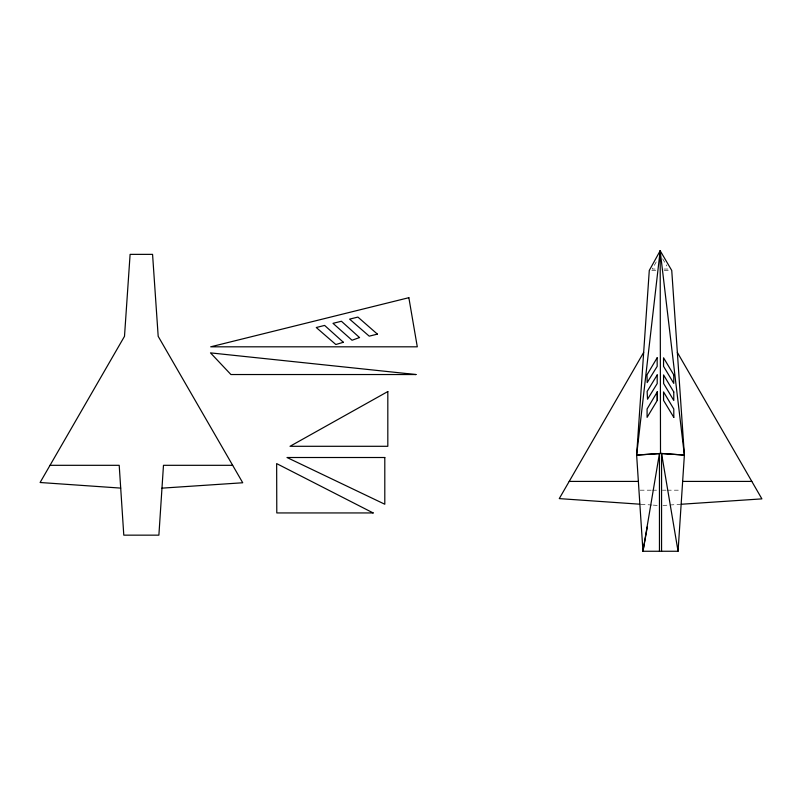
<?xml version="1.0" encoding="UTF-8"?>
<svg xmlns="http://www.w3.org/2000/svg" width="802" height="802" viewBox="0 0 802 802"><rect width="100%" height="100%" fill="white"/><g stroke="black" fill="none" stroke-linecap="round" stroke-linejoin="round"><path stroke-width="0.6" stroke-dasharray="4.01 3.01" d="M656.267 261.883L652.307 269.051L656.978 269.051M662.933 505.471L679.936 504.338M663.976 269.051L668.637 269.051M651.775 270.474L656.768 270.474M664.256 270.474L669.249 270.474M640.176 490.182L651.264 490.182M652.497 490.182L657.429 490.182M662.362 490.182L666.051 490.182M667.284 490.182L680.838 490.182M641.079 504.278L652.006 505.039M653.229 505.12L658.081 505.46M662.632 258.805L666.843 265.983"/><path stroke-width="1.2" d="M678.061 551.255L684.377 455.085L671.745 270.474L660.176 250.745L649.279 270.474L636.638 455.085L642.963 551.255L678.061 551.255L661.56 453.451L636.638 455.085L660.176 250.745L684.377 455.085L660.507 453.451L636.638 455.085M647.344 526.804L642.963 551.255L659.455 453.451L659.455 551.255M643.665 352.419L559.265 498.613L639.866 504.197M657.249 391.967L647.084 409L647.094 417.361L657.269 400.429L657.269 391.927L657.269 400.429M161.974 488.147L242.735 482.764L158.184 336.319L152.57 254.364L130.104 254.364L124.5 336.319L40.1 482.503L120.701 488.097M681.149 504.257L761.9 498.874L677.349 352.419M50.025 465.31L119.207 465.31L123.789 535.155L158.886 535.155L163.478 465.31L232.65 465.31M569.199 481.411L638.372 481.411M682.642 481.411L751.825 481.411M684.377 455.085L661.56 453.451L661.56 551.255M660.176 250.745L660.507 453.451M657.149 357.802L646.993 374.835L647.174 382.594L657.179 366.354L657.149 357.802M657.199 374.925L647.134 391.446L647.535 399.236L657.199 383.557L657.199 374.925M387.817 391.546L290.023 446.293L387.817 446.293L387.817 391.546M359.537 337.552L352.038 340.248L332.99 323.326L341.431 321.261L359.537 337.552M343.366 342.284L335.837 344.519L316.259 327.517L324.62 325.422L343.366 342.284M408.85 297.692L210.685 346.815L417.291 346.815L408.85 297.692M377.401 334.133L369.221 336.158L349.602 319.126L357.913 317.091L377.401 334.133M415.967 374.534L230.926 374.534L210.495 352.88L415.967 374.534M384.8 457.511L287.006 457.511L384.8 504.237L384.8 457.511M373.161 512.939L276.79 512.939L276.65 463.596L373.161 512.939M673.8 417.361L663.575 400.429L663.555 391.927L673.79 409L673.8 417.361M673.77 374.835L663.555 357.802L663.555 366.354L673.77 383.396L673.77 374.835M673.78 391.967L663.565 374.925L663.645 383.557L673.78 400.469L673.78 391.967"/></g></svg>
